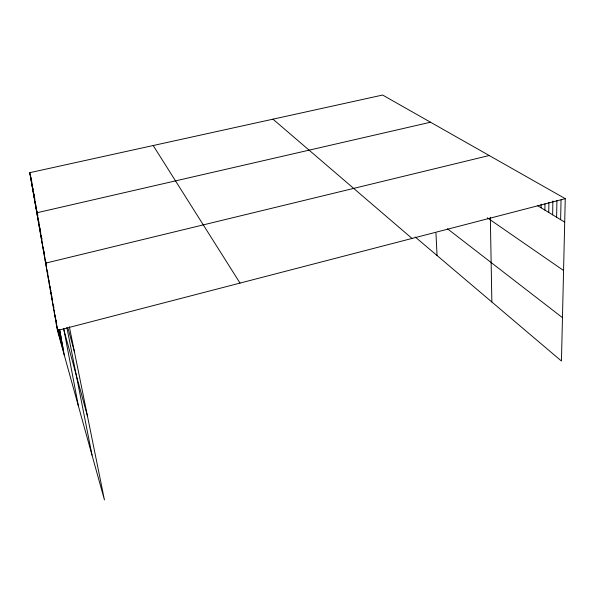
<?xml version="1.0" encoding="UTF-8"?>
<svg xmlns="http://www.w3.org/2000/svg" width="595" height="595" viewBox="0 0 595 595"><rect width="100%" height="100%" fill="white"/><g stroke="black" fill="none" stroke-linecap="round" stroke-linejoin="round"><path stroke-width="0.89" d="M541.086 207.796L541.123 204.159M544.894 210.109L544.968 203.713M548.746 212.452L548.888 202.345M552.651 214.825L552.881 200.969M556.615 217.227L556.927 200.508M560.631 219.674L561.048 199.913M69.347 326.714L104.452 499.956L57.44 330.485L29.75 172.684L382.622 95.044L565.25 198.663L561.449 361.039L415.198 236.988M57.44 330.485L565.25 198.663M489.202 155.518L45.622 263.139L46.589 266.679M430.527 122.228L36.786 212.794L37.723 216.253M537.337 205.513L564.7 222.143M487.342 217.815L563.569 270.502M447.462 228.778L562.461 317.656M272.971 119.171L412.023 238.439M153.198 145.522L240.023 283.086M56.785 326.767L63.613 351.4M51.356 295.789L52.546 300.133M51.921 299.025L52.643 301.643M52.494 302.312L53.952 307.578M53.081 305.644L53.81 308.292M53.676 309.028L54.413 311.691M59.314 329.437L60.288 332.984M54.279 312.464L55.514 316.927M59.21 330.307L60.935 336.554M54.889 315.96L56.324 321.151M58.719 329.801L61.59 340.176M55.514 319.508L56.718 323.851M58.407 329.942L62.252 343.858M56.146 323.107L57.358 327.481M58.087 330.106L62.929 347.599M63.464 328.388L87.48 416.195M46.113 265.906L46.596 267.683M46.603 268.702L47.823 273.172M47.102 271.543L47.808 274.139M47.607 274.429L48.559 277.895M48.121 277.352L49.073 280.84M48.634 280.312L49.601 283.822M49.162 283.317L50.374 287.727M49.697 286.366L50.917 290.799M50.24 289.46L51.468 293.923M50.791 292.606L52.025 297.084M39.88 230.399L40.817 233.85M40.289 232.727L41.933 238.788M40.698 235.084L41.881 239.435M41.122 237.472L41.836 240.097M41.546 239.889L42.498 243.407M41.97 242.336L42.453 244.106M42.409 244.82L43.621 249.26M42.847 247.334L44.313 252.689M43.294 249.878L44.238 253.321M43.747 252.459L44.223 254.191M44.209 255.076L44.922 257.687M44.677 257.732L46.105 262.975M45.146 260.417L46.105 263.935M34.027 197.057L34.733 199.667M34.361 198.946L35.306 202.449M34.696 200.857L35.879 205.253M35.031 202.791L35.99 206.324M35.373 204.747L36.578 209.18M35.722 206.718L37.173 212.073M36.072 208.719L37.768 214.996M36.429 210.749L37.827 215.911M68.157 328.671L74.457 351.928M37.158 214.899L38.333 219.25M37.53 217.034L38.95 222.277M37.909 219.198L38.861 222.709M38.296 221.377L39.493 225.788M38.682 223.594L40.125 228.911M39.077 225.832L40.044 229.395M39.478 228.101L40.691 232.578M29.75 172.684L30.672 176.113M30.033 174.305L31.193 178.612M30.323 175.942L31.721 181.133M30.613 177.6L31.78 181.944M30.91 179.274L31.847 182.769M31.2 180.969L32.383 185.35M31.505 182.68L32.45 186.198M31.81 184.405L33 188.831M32.115 186.153L33.075 189.708M32.428 187.923L32.904 189.708M32.74 189.708L34.19 195.086M33.052 191.516L34.212 195.814M33.372 193.338L34.77 198.522M33.699 195.19L34.867 199.526M66.878 327.525L92.009 455.086M63.68 328.47L78.384 405.983M59.656 329.466L64.312 355.26M435.957 233.106L437.057 255.53M490.325 217.249L491.864 302.015"/></g></svg>
